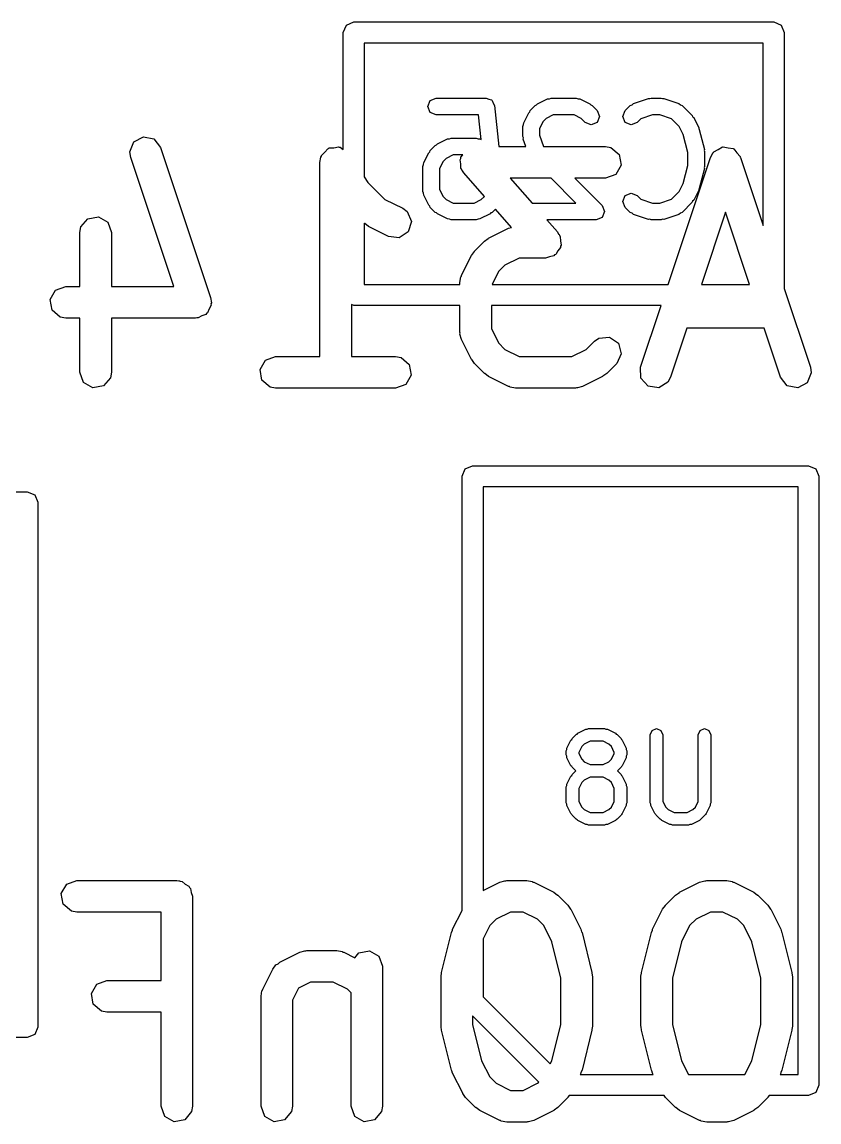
# Model space of a CAD drawing. Extents: x 0.18 to 3.03, y 0.18 to 2.17.
# Drawn here: x 1.973 to 2.1225, y 0.952 to 1.1583 of the extents above; entities that cross this region are included whole.
import ezdxf

# ---------------------------------------------------------------- set-up
doc = ezdxf.new("R2010")
doc.units = 0
doc.header["$MEASUREMENT"] = 0
doc.layers.add('BLACK', color=7, linetype='CONTINUOUS')

msp = doc.modelspace()

# ---------------------------------------------------------------- linework, layer by layer
at = {"layer": 'BLACK', "linetype": 'CONTINUOUS'}
for p, q in [((2.03325, 1.15631), (2.03383, 1.1577)), ((2.03383, 1.1577), (2.03522, 1.15828)), ((2.03522, 1.15828), (2.11396, 1.15828)), ((2.11396, 1.15828), (2.11535, 1.1577)), ((2.11535, 1.1577), (2.11593, 1.15631)), ((2.03325, 1.13434), (2.03325, 1.15631)), ((2.11593, 1.15631), (2.11593, 1.10831)), ((2.03719, 1.15434), (2.03719, 1.12922)), ((2.11199, 1.15434), (2.03719, 1.15434)), ((2.11199, 1.12012), (2.11199, 1.15434)), ((2.04911, 1.14244), (2.04957, 1.14356)), ((2.04957, 1.14356), (2.05069, 1.14402)), ((2.05069, 1.14402), (2.06006, 1.14402)), ((2.06006, 1.14402), (2.06055, 1.14381)), ((2.06055, 1.14381), (2.06106, 1.14366)), ((2.06106, 1.14366), (2.0611, 1.14359)), ((2.0611, 1.14359), (2.06117, 1.14356)), ((2.06117, 1.14356), (2.06138, 1.14307)), ((2.06138, 1.14307), (2.06163, 1.1426)), ((2.0695, 1.14272), (2.06967, 1.14291)), ((2.06967, 1.14291), (2.07154, 1.14385)), ((2.07154, 1.14385), (2.07191, 1.14388)), ((2.07191, 1.14388), (2.07225, 1.14402)), ((2.07225, 1.14402), (2.07693, 1.14402)), ((2.07693, 1.14402), (2.07727, 1.14388)), ((2.07727, 1.14388), (2.07764, 1.14385)), ((2.07764, 1.14385), (2.07951, 1.14291)), ((2.07951, 1.14291), (2.07968, 1.14272)), ((2.08741, 1.14276), (2.08768, 1.143)), ((2.08768, 1.143), (2.0905, 1.14394)), ((2.0905, 1.14394), (2.09076, 1.14392)), ((2.09076, 1.14392), (2.09099, 1.14402)), ((2.09099, 1.14402), (2.09287, 1.14402)), ((2.09287, 1.14402), (2.09311, 1.14392)), ((2.09311, 1.14392), (2.09337, 1.14394)), ((2.09337, 1.14394), (2.09618, 1.143)), ((2.09618, 1.143), (2.09646, 1.14276)), ((2.04957, 1.14133), (2.04911, 1.14244)), ((2.05069, 1.14087), (2.04957, 1.14133)), ((2.05864, 1.14087), (2.05069, 1.14087)), ((2.0591, 1.13625), (2.05864, 1.14087)), ((2.06163, 1.1426), (2.0624, 1.1349)), ((2.06709, 1.1394), (2.06803, 1.14127)), ((2.06803, 1.14127), (2.06822, 1.14144)), ((2.06822, 1.14144), (2.06832, 1.14168)), ((2.06832, 1.14168), (2.06926, 1.14262)), ((2.06926, 1.14262), (2.0695, 1.14272)), ((2.07262, 1.14087), (2.07131, 1.14021)), ((2.07656, 1.14087), (2.07262, 1.14087)), ((2.07788, 1.14021), (2.07656, 1.14087)), ((2.07968, 1.14272), (2.07992, 1.14262)), ((2.07992, 1.14262), (2.08086, 1.14168)), ((2.08086, 1.14168), (2.08132, 1.14057)), ((2.08567, 1.14057), (2.08613, 1.14168)), ((2.08613, 1.14168), (2.08707, 1.14262)), ((2.08707, 1.14262), (2.08741, 1.14276)), ((2.09125, 1.14087), (2.08903, 1.14013)), ((2.09261, 1.14087), (2.09125, 1.14087)), ((2.09483, 1.14013), (2.09261, 1.14087)), ((2.09646, 1.14276), (2.0968, 1.14262)), ((2.0968, 1.14262), (2.09867, 1.14074)), ((2.06692, 1.13869), (2.06706, 1.13903)), ((2.06706, 1.13903), (2.06709, 1.1394)), ((2.07073, 1.13964), (2.07007, 1.13832)), ((2.07131, 1.14021), (2.07073, 1.13964)), ((2.07863, 1.13945), (2.07788, 1.14021)), ((2.07975, 1.13899), (2.07863, 1.13945)), ((2.08086, 1.13945), (2.07975, 1.13899)), ((2.08132, 1.14057), (2.08086, 1.13945)), ((2.08613, 1.13945), (2.08567, 1.14057)), ((2.08725, 1.13899), (2.08613, 1.13945)), ((2.08836, 1.13945), (2.08725, 1.13899)), ((2.08903, 1.14013), (2.08836, 1.13945)), ((2.09626, 1.1387), (2.09483, 1.14013)), ((2.09867, 1.14074), (2.09877, 1.1405)), ((2.09877, 1.1405), (2.09896, 1.14034)), ((2.09896, 1.14034), (2.0999, 1.13846)), ((1.99399, 1.13579), (1.99577, 1.13675)), ((1.99577, 1.13675), (1.99774, 1.13634)), ((2.06692, 1.13682), (2.06692, 1.13869)), ((2.06702, 1.13658), (2.06692, 1.13682)), ((2.07007, 1.13832), (2.07007, 1.13707)), ((2.07007, 1.13707), (2.0708, 1.1349)), ((2.09701, 1.13721), (2.09626, 1.1387)), ((2.09786, 1.13381), (2.09701, 1.13721)), ((2.0999, 1.13846), (2.09991, 1.13828)), ((2.09991, 1.13828), (2.10002, 1.13814)), ((2.10002, 1.13814), (2.10096, 1.13439)), ((1.99325, 1.13391), (1.99399, 1.13579)), ((1.99774, 1.13634), (1.999, 1.13476)), ((1.999, 1.13476), (2.00837, 1.10664)), ((2.03051, 1.13454), (2.03063, 1.13466)), ((2.03063, 1.13466), (2.03149, 1.13471)), ((2.03149, 1.13471), (2.03233, 1.13486)), ((2.03233, 1.13486), (2.03248, 1.13478)), ((2.03248, 1.13478), (2.03265, 1.13479)), ((2.03265, 1.13479), (2.03325, 1.13434)), ((2.04957, 1.13418), (2.05051, 1.13512)), ((2.05051, 1.13512), (2.05075, 1.13522)), ((2.05075, 1.13522), (2.05092, 1.13542)), ((2.05092, 1.13542), (2.0528, 1.13635)), ((2.0528, 1.13635), (2.05316, 1.13638)), ((2.05316, 1.13638), (2.0535, 1.13652)), ((2.0535, 1.13652), (2.05819, 1.13652)), ((2.05819, 1.13652), (2.05852, 1.13638)), ((2.05852, 1.13638), (2.05889, 1.13635)), ((2.05889, 1.13635), (2.0591, 1.13625)), ((2.0624, 1.1349), (2.06748, 1.1349)), ((2.067, 1.13632), (2.06702, 1.13658)), ((2.06748, 1.1349), (2.067, 1.13632)), ((2.0708, 1.1349), (2.08244, 1.1349)), ((2.08244, 1.1349), (2.08345, 1.13473)), ((2.08345, 1.13473), (2.085, 1.13343)), ((2.10355, 1.13436), (2.10434, 1.13484)), ((2.10434, 1.13484), (2.10443, 1.13483)), ((2.10443, 1.13483), (2.1045, 1.13487)), ((2.1045, 1.13487), (2.10542, 1.13469)), ((2.10542, 1.13469), (2.10634, 1.13455)), ((1.9934, 1.13289), (1.99325, 1.13391)), ((2.00148, 1.10866), (1.9934, 1.13289)), ((2.02887, 1.13195), (2.02904, 1.13296)), ((2.02904, 1.13296), (2.02915, 1.13309)), ((2.02915, 1.13309), (2.02917, 1.13326)), ((2.02917, 1.13326), (2.02979, 1.13385)), ((2.02979, 1.13385), (2.03034, 1.13451)), ((2.03034, 1.13451), (2.03051, 1.13454)), ((2.04834, 1.1319), (2.04928, 1.13377)), ((2.04928, 1.13377), (2.04947, 1.13394)), ((2.04947, 1.13394), (2.04957, 1.13418)), ((2.05256, 1.13271), (2.05198, 1.13214)), ((2.05387, 1.13337), (2.05256, 1.13271)), ((2.05565, 1.13337), (2.05387, 1.13337)), ((2.05516, 1.13246), (2.05528, 1.13267)), ((2.05527, 1.1329), (2.05565, 1.13337)), ((2.05528, 1.13267), (2.05527, 1.1329)), ((2.085, 1.13343), (2.08535, 1.13144)), ((2.09419, 1.10906), (2.10213, 1.13289)), ((2.09786, 1.13139), (2.09786, 1.13381)), ((2.10096, 1.13439), (2.10093, 1.13419)), ((2.10093, 1.13419), (2.10101, 1.13401)), ((2.10101, 1.13401), (2.10101, 1.13119)), ((2.10213, 1.13289), (2.10262, 1.13379)), ((2.10262, 1.13379), (2.10269, 1.13383)), ((2.10269, 1.13383), (2.10273, 1.13391)), ((2.10273, 1.13391), (2.10355, 1.13436)), ((2.10634, 1.13455), (2.1064, 1.13448)), ((2.1064, 1.13448), (2.10648, 1.13447)), ((2.10648, 1.13447), (2.10706, 1.13374)), ((2.10706, 1.13374), (2.10768, 1.13304)), ((2.10768, 1.13304), (2.10768, 1.13295)), ((2.10768, 1.13295), (2.10774, 1.13289)), ((2.10774, 1.13289), (2.11199, 1.12012)), ((2.02887, 1.09553), (2.02887, 1.13195)), ((2.04818, 1.13119), (2.04832, 1.13153)), ((2.04818, 1.12651), (2.04818, 1.13119)), ((2.04832, 1.13153), (2.04834, 1.1319)), ((2.05198, 1.13214), (2.05132, 1.13082)), ((2.05132, 1.13082), (2.05132, 1.12688)), ((2.0553, 1.13168), (2.05516, 1.13246)), ((2.05531, 1.13088), (2.0553, 1.13168)), ((2.05549, 1.1306), (2.05531, 1.13088)), ((2.05551, 1.13048), (2.05549, 1.1306)), ((2.08535, 1.13144), (2.08434, 1.12969)), ((2.09701, 1.12799), (2.09786, 1.13139)), ((2.10096, 1.13081), (2.10002, 1.12706)), ((2.10101, 1.13119), (2.10093, 1.13101)), ((2.10093, 1.13101), (2.10096, 1.13081)), ((2.03719, 1.12922), (2.03786, 1.12821)), ((2.05561, 1.13039), (2.05551, 1.13048)), ((2.05584, 1.13001), (2.05561, 1.13039)), ((2.05972, 1.12558), (2.05584, 1.13001)), ((2.06457, 1.129), (2.06866, 1.12433)), ((2.07222, 1.129), (2.06457, 1.129)), ((2.07688, 1.12433), (2.07222, 1.129)), ((2.08244, 1.129), (2.07667, 1.129)), ((2.07667, 1.129), (2.0818, 1.12387)), ((2.08434, 1.12969), (2.08244, 1.129)), ((2.03786, 1.12821), (2.04107, 1.125)), ((2.04832, 1.12617), (2.04818, 1.12651)), ((2.05132, 1.12688), (2.05198, 1.12557)), ((2.09483, 1.12507), (2.09626, 1.1265)), ((2.09626, 1.1265), (2.09701, 1.12799)), ((2.0999, 1.12674), (2.09896, 1.12487)), ((2.09991, 1.12692), (2.0999, 1.12674)), ((2.10002, 1.12706), (2.09991, 1.12692)), ((2.04107, 1.125), (2.04439, 1.12334)), ((2.04834, 1.1258), (2.04832, 1.12617)), ((2.04928, 1.12393), (2.04834, 1.1258)), ((2.05198, 1.12557), (2.05256, 1.12499)), ((2.05256, 1.12499), (2.05387, 1.12433)), ((2.05387, 1.12433), (2.05781, 1.12433)), ((2.05781, 1.12433), (2.05913, 1.12499)), ((2.05913, 1.12499), (2.05972, 1.12558)), ((2.06866, 1.12433), (2.07688, 1.12433)), ((2.08567, 1.12463), (2.08613, 1.12575)), ((2.08613, 1.12352), (2.08567, 1.12463)), ((2.08613, 1.12575), (2.08725, 1.12621)), ((2.08725, 1.12621), (2.08836, 1.12575)), ((2.08836, 1.12575), (2.08903, 1.12507)), ((2.08903, 1.12507), (2.09125, 1.12433)), ((2.09125, 1.12433), (2.09261, 1.12433)), ((2.09261, 1.12433), (2.09483, 1.12507)), ((2.09867, 1.12446), (2.0968, 1.12258)), ((2.09877, 1.1247), (2.09867, 1.12446)), ((2.09896, 1.12487), (2.09877, 1.1247)), ((2.04439, 1.12334), (2.04521, 1.12273)), ((2.04521, 1.12273), (2.04602, 1.12088)), ((2.04947, 1.12376), (2.04928, 1.12393)), ((2.04957, 1.12352), (2.04947, 1.12376)), ((2.05051, 1.12258), (2.04957, 1.12352)), ((2.05075, 1.12248), (2.05051, 1.12258)), ((2.05092, 1.12229), (2.05075, 1.12248)), ((2.0528, 1.12135), (2.05092, 1.12229)), ((2.06077, 1.12229), (2.05889, 1.12135)), ((2.06094, 1.12248), (2.06077, 1.12229)), ((2.06117, 1.12258), (2.06094, 1.12248)), ((2.0618, 1.1232), (2.06117, 1.12258)), ((2.06481, 1.11976), (2.0618, 1.1232)), ((2.0818, 1.12387), (2.08226, 1.12276)), ((2.08226, 1.12276), (2.0818, 1.12164)), ((2.08707, 1.12258), (2.08613, 1.12352)), ((2.08741, 1.12244), (2.08707, 1.12258)), ((2.08768, 1.1222), (2.08741, 1.12244)), ((2.09646, 1.12244), (2.09618, 1.1222)), ((2.0968, 1.12258), (2.09646, 1.12244)), ((2.10494, 1.12261), (2.10042, 1.10906)), ((2.10945, 1.10906), (2.10494, 1.12261)), ((1.98405, 1.11984), (1.98535, 1.12139)), ((1.98535, 1.12139), (1.98734, 1.12174)), ((1.98734, 1.12174), (1.98909, 1.12073)), ((1.98909, 1.12073), (1.98978, 1.11883)), ((2.03723, 1.12049), (2.03719, 1.12053)), ((2.03719, 1.12053), (2.03719, 1.10906)), ((2.03729, 1.12046), (2.03723, 1.12049)), ((2.038, 1.11994), (2.03729, 1.12046)), ((2.04602, 1.12088), (2.04544, 1.11894)), ((2.05316, 1.12132), (2.0528, 1.12135)), ((2.0535, 1.12118), (2.05316, 1.12132)), ((2.05819, 1.12118), (2.0535, 1.12118)), ((2.05852, 1.12132), (2.05819, 1.12118)), ((2.05889, 1.12135), (2.05852, 1.12132)), ((2.08068, 1.12118), (2.07141, 1.12118)), ((2.07141, 1.12118), (2.07341, 1.1189)), ((2.0818, 1.12164), (2.08068, 1.12118)), ((2.0905, 1.12126), (2.08768, 1.1222)), ((2.09076, 1.12128), (2.0905, 1.12126)), ((2.09099, 1.12118), (2.09076, 1.12128)), ((2.09287, 1.12118), (2.09099, 1.12118)), ((2.09311, 1.12128), (2.09287, 1.12118)), ((2.09337, 1.12126), (2.09311, 1.12128)), ((2.09618, 1.1222), (2.09337, 1.12126)), ((1.98387, 1.11883), (1.98405, 1.11984)), ((1.98387, 1.10866), (1.98387, 1.11883)), ((1.98978, 1.11883), (1.98978, 1.10866)), ((2.04175, 1.11806), (2.038, 1.11994)), ((2.04544, 1.11894), (2.04375, 1.11783)), ((2.0605, 1.11772), (2.06424, 1.11959)), ((2.06424, 1.11959), (2.06481, 1.11976)), ((2.07341, 1.1189), (2.07364, 1.11852)), ((2.07364, 1.11852), (2.07375, 1.11843)), ((2.07375, 1.11843), (2.07377, 1.11831)), ((2.07377, 1.11831), (2.07394, 1.11802)), ((2.04375, 1.11783), (2.04175, 1.11806)), ((2.05785, 1.11529), (2.05973, 1.11717)), ((2.05973, 1.11717), (2.06045, 1.11767)), ((2.06045, 1.11767), (2.0605, 1.11772)), ((2.07394, 1.11802), (2.07396, 1.11723)), ((2.07396, 1.11723), (2.0741, 1.11644)), ((2.0741, 1.11644), (2.07398, 1.11624)), ((2.07398, 1.11624), (2.07398, 1.116)), ((2.05543, 1.11078), (2.0573, 1.11452)), ((2.0573, 1.11452), (2.05783, 1.11523)), ((2.05783, 1.11523), (2.05785, 1.11529)), ((2.06626, 1.114), (2.06356, 1.11265)), ((2.07119, 1.114), (2.06626, 1.114)), ((2.07194, 1.11427), (2.07119, 1.114)), ((2.07272, 1.11443), (2.07194, 1.11427)), ((2.07287, 1.11461), (2.07272, 1.11443)), ((2.07309, 1.11469), (2.07287, 1.11461)), ((2.07349, 1.11538), (2.07309, 1.11469)), ((2.07398, 1.116), (2.07349, 1.11538)), ((2.06356, 1.11265), (2.06237, 1.11146)), ((2.05511, 1.10945), (2.05529, 1.11046)), ((2.05529, 1.11046), (2.05541, 1.1106)), ((2.05541, 1.1106), (2.05543, 1.11078)), ((2.06237, 1.11146), (2.06117, 1.10906)), ((1.97829, 1.10622), (1.9793, 1.10797)), ((1.9793, 1.10797), (1.9812, 1.10866)), ((1.9812, 1.10866), (1.98387, 1.10866)), ((1.98978, 1.10866), (2.00148, 1.10866)), ((2.03719, 1.10906), (2.05511, 1.10906)), ((2.05511, 1.10906), (2.05511, 1.10945)), ((2.06117, 1.10906), (2.09419, 1.10906)), ((2.10042, 1.10906), (2.10945, 1.10906)), ((2.11593, 1.10831), (2.12086, 1.09352)), ((1.97864, 1.10423), (1.97829, 1.10622)), ((2.00837, 1.10664), (2.00852, 1.10562)), ((1.98019, 1.10293), (1.97864, 1.10423)), ((2.00778, 1.10375), (2.00758, 1.10364)), ((2.00808, 1.1045), (2.00778, 1.10375)), ((2.00848, 1.10519), (2.00808, 1.1045)), ((2.00852, 1.10562), (2.00844, 1.10541)), ((2.00844, 1.10541), (2.00848, 1.10519)), ((2.03522, 1.10513), (2.03477, 1.10531)), ((2.03477, 1.10531), (2.03477, 1.09553)), ((2.05511, 1.10513), (2.03522, 1.10513)), ((2.05511, 1.10008), (2.05511, 1.10513)), ((2.09288, 1.10513), (2.06102, 1.10513)), ((2.06102, 1.10513), (2.06102, 1.10078)), ((2.08901, 1.09352), (2.09288, 1.10513)), ((1.9812, 1.10275), (1.98019, 1.10293)), ((1.98387, 1.10275), (1.9812, 1.10275)), ((1.98387, 1.09258), (1.98387, 1.10275)), ((2.00557, 1.10275), (1.98978, 1.10275)), ((1.98978, 1.10275), (1.98978, 1.09258)), ((2.00578, 1.10283), (2.00557, 1.10275)), ((2.00601, 1.10278), (2.00578, 1.10283)), ((2.00671, 1.10317), (2.00601, 1.10278)), ((2.00747, 1.10344), (2.00671, 1.10317)), ((2.00758, 1.10364), (2.00747, 1.10344)), ((2.05517, 1.09992), (2.05511, 1.10008)), ((2.05513, 1.09974), (2.05517, 1.09992)), ((2.05543, 1.09876), (2.05513, 1.09974)), ((2.06102, 1.10078), (2.06237, 1.09808)), ((2.09769, 1.10088), (2.09461, 1.09165)), ((2.11218, 1.10088), (2.09769, 1.10088)), ((2.11526, 1.09165), (2.11218, 1.10088)), ((2.0573, 1.09501), (2.05543, 1.09876)), ((2.06237, 1.09808), (2.06356, 1.09688)), ((2.07881, 1.09688), (2.08035, 1.09842)), ((2.08035, 1.09842), (2.08119, 1.09901)), ((2.08119, 1.09901), (2.0832, 1.09918)), ((2.0832, 1.09918), (2.08486, 1.09803)), ((2.08486, 1.09803), (2.08538, 1.09607)), ((2.01867, 1.09484), (2.02057, 1.09553)), ((2.02057, 1.09553), (2.02887, 1.09553)), ((2.03477, 1.09553), (2.04307, 1.09553)), ((2.04307, 1.09553), (2.04408, 1.09536)), ((2.06356, 1.09688), (2.06626, 1.09553)), ((2.06626, 1.09553), (2.07612, 1.09553)), ((2.07612, 1.09553), (2.07881, 1.09688)), ((2.08538, 1.09607), (2.08453, 1.09424)), ((2.01766, 1.09309), (2.01867, 1.09484)), ((2.04408, 1.09536), (2.04563, 1.09406)), ((2.04563, 1.09406), (2.04598, 1.09207)), ((2.05735, 1.09497), (2.0573, 1.09501)), ((2.05785, 1.09424), (2.05735, 1.09497)), ((2.05973, 1.09237), (2.05785, 1.09424)), ((2.08453, 1.09424), (2.08265, 1.09237)), ((2.08907, 1.0915), (2.08901, 1.09352)), ((2.12086, 1.09352), (2.12101, 1.0925)), ((1.98456, 1.09068), (1.98387, 1.09258)), ((1.9896, 1.09157), (1.9883, 1.09002)), ((1.98978, 1.09258), (1.9896, 1.09157)), ((2.01801, 1.09111), (2.01766, 1.09309)), ((2.04598, 1.09207), (2.04497, 1.09032)), ((2.05979, 1.09234), (2.05973, 1.09237)), ((2.0605, 1.09182), (2.05979, 1.09234)), ((2.06424, 1.08994), (2.0605, 1.09182)), ((2.08188, 1.09182), (2.07813, 1.08994)), ((2.08193, 1.09186), (2.08188, 1.09182)), ((2.08265, 1.09237), (2.08193, 1.09186)), ((2.09041, 1.08999), (2.08907, 1.0915)), ((2.09461, 1.09165), (2.09413, 1.09075)), ((2.11651, 1.09007), (2.11526, 1.09165)), ((2.12101, 1.0925), (2.12027, 1.09062)), ((1.98631, 1.08967), (1.98456, 1.09068)), ((1.9883, 1.09002), (1.98631, 1.08967)), ((2.01956, 1.08981), (2.01801, 1.09111)), ((2.02057, 1.08963), (2.01956, 1.08981)), ((2.04307, 1.08963), (2.02057, 1.08963)), ((2.04497, 1.09032), (2.04307, 1.08963)), ((2.06442, 1.08992), (2.06424, 1.08994)), ((2.06456, 1.08981), (2.06442, 1.08992)), ((2.06557, 1.08963), (2.06456, 1.08981)), ((2.07681, 1.08963), (2.06557, 1.08963)), ((2.07698, 1.08969), (2.07681, 1.08963)), ((2.07715, 1.08965), (2.07698, 1.08969)), ((2.07813, 1.08994), (2.07715, 1.08965)), ((2.0924, 1.08969), (2.09041, 1.08999)), ((2.09413, 1.09075), (2.0924, 1.08969)), ((2.11849, 1.08966), (2.11651, 1.09007)), ((2.12027, 1.09062), (2.11849, 1.08966)), ((2.05611, 1.07448), (2.0575, 1.07506)), ((2.0575, 1.07506), (2.1205, 1.07506)), ((2.1205, 1.07506), (2.12189, 1.07448)), ((2.05554, 1.07309), (2.05611, 1.07448)), ((2.05554, 0.991672), (2.05554, 1.07309)), ((2.12189, 1.07448), (2.12246, 1.07309)), ((2.12246, 1.07309), (2.12246, 0.958913)), ((2.05947, 1.07112), (2.05947, 0.995392)), ((2.11853, 1.07112), (2.05947, 1.07112)), ((2.11853, 0.960882), (2.11853, 1.07112)), ((1.84801, 1.07018), (1.97399, 1.07018)), ((1.97399, 1.07018), (1.97538, 1.0696)), ((1.97538, 1.0696), (1.97596, 1.06821)), ((1.97596, 1.06821), (1.97596, 0.969787)), ((2.07722, 1.02489), (2.07872, 1.02564)), ((2.07872, 1.02564), (2.079, 1.02566)), ((2.079, 1.02566), (2.07925, 1.02577)), ((2.07925, 1.02577), (2.08225, 1.02577)), ((2.08225, 1.02577), (2.0825, 1.02566)), ((2.0825, 1.02566), (2.08278, 1.02564)), ((2.08278, 1.02564), (2.08428, 1.02489)), ((2.09082, 1.02459), (2.09116, 1.02542)), ((2.09116, 1.02542), (2.092, 1.02577)), ((2.092, 1.02577), (2.09283, 1.02542)), ((2.09283, 1.02542), (2.09318, 1.02459)), ((2.09982, 1.02459), (2.10016, 1.02542)), ((2.10016, 1.02542), (2.101, 1.02577)), ((2.101, 1.02577), (2.10183, 1.02542)), ((2.10183, 1.02542), (2.10218, 1.02459)), ((2.0752, 1.02211), (2.07595, 1.02361)), ((2.07595, 1.02361), (2.07609, 1.02374)), ((2.07609, 1.02374), (2.07617, 1.02392)), ((2.07617, 1.02392), (2.07692, 1.02467)), ((2.07692, 1.02467), (2.0771, 1.02475)), ((2.0771, 1.02475), (2.07722, 1.02489)), ((2.07953, 1.0234), (2.07845, 1.02286)), ((2.08197, 1.0234), (2.07953, 1.0234)), ((2.08305, 1.02286), (2.08197, 1.0234)), ((2.08428, 1.02489), (2.08441, 1.02475)), ((2.08441, 1.02475), (2.08459, 1.02467)), ((2.08459, 1.02467), (2.08534, 1.02392)), ((2.08534, 1.02392), (2.08541, 1.02374)), ((2.08541, 1.02374), (2.08556, 1.02361)), ((2.08556, 1.02361), (2.08631, 1.02211)), ((2.09082, 1.01184), (2.09082, 1.02459)), ((2.09318, 1.02459), (2.09318, 1.01212)), ((2.09982, 1.01212), (2.09982, 1.02459)), ((2.10218, 1.02459), (2.10218, 1.01184)), ((2.07507, 1.02159), (2.07518, 1.02184)), ((2.07507, 1.02084), (2.07507, 1.02159)), ((2.07518, 1.02184), (2.0752, 1.02211)), ((2.07797, 1.02239), (2.07743, 1.02131)), ((2.07743, 1.02131), (2.07743, 1.02111)), ((2.07845, 1.02286), (2.07797, 1.02239)), ((2.08353, 1.02239), (2.08305, 1.02286)), ((2.08407, 1.02131), (2.08353, 1.02239)), ((2.08407, 1.02111), (2.08407, 1.02131)), ((2.08631, 1.02211), (2.08633, 1.02184)), ((2.08633, 1.02184), (2.08643, 1.02159)), ((2.08643, 1.02159), (2.08643, 1.02084)), ((2.07518, 1.02058), (2.07507, 1.02084)), ((2.0752, 1.02031), (2.07518, 1.02058)), ((2.07595, 1.01881), (2.0752, 1.02031)), ((2.07743, 1.02111), (2.07797, 1.02004)), ((2.07797, 1.02004), (2.07845, 1.01956)), ((2.07845, 1.01956), (2.07953, 1.01902)), ((2.08197, 1.01902), (2.08305, 1.01956)), ((2.08305, 1.01956), (2.08353, 1.02004)), ((2.08353, 1.02004), (2.08407, 1.02111)), ((2.08631, 1.02031), (2.08556, 1.01881)), ((2.08633, 1.02058), (2.08631, 1.02031)), ((2.08643, 1.02084), (2.08633, 1.02058)), ((2.07609, 1.01868), (2.07595, 1.01881)), ((2.07617, 1.0185), (2.07609, 1.01868)), ((2.07609, 1.01699), (2.07617, 1.01717)), ((2.07683, 1.01784), (2.07617, 1.0185)), ((2.07617, 1.01717), (2.07683, 1.01784)), ((2.07953, 1.01902), (2.08197, 1.01902)), ((2.08534, 1.0185), (2.08467, 1.01784)), ((2.08467, 1.01784), (2.08534, 1.01717)), ((2.08541, 1.01868), (2.08534, 1.0185)), ((2.08534, 1.01717), (2.08541, 1.01699)), ((2.08556, 1.01881), (2.08541, 1.01868)), ((2.07507, 1.01484), (2.07518, 1.01509)), ((2.07518, 1.01509), (2.0752, 1.01536)), ((2.0752, 1.01536), (2.07595, 1.01686)), ((2.07595, 1.01686), (2.07609, 1.01699)), ((2.07797, 1.01564), (2.07743, 1.01456)), ((2.07845, 1.01612), (2.07797, 1.01564)), ((2.07953, 1.01666), (2.07845, 1.01612)), ((2.08197, 1.01666), (2.07953, 1.01666)), ((2.08305, 1.01612), (2.08197, 1.01666)), ((2.08353, 1.01564), (2.08305, 1.01612)), ((2.08407, 1.01456), (2.08353, 1.01564)), ((2.08541, 1.01699), (2.08556, 1.01686)), ((2.08556, 1.01686), (2.08631, 1.01536)), ((2.08631, 1.01536), (2.08633, 1.01509)), ((2.08633, 1.01509), (2.08643, 1.01484)), ((2.07507, 1.01184), (2.07507, 1.01484)), ((2.07743, 1.01456), (2.07743, 1.01212)), ((2.08407, 1.01212), (2.08407, 1.01456)), ((2.08643, 1.01484), (2.08643, 1.01184)), ((2.07518, 1.01158), (2.07507, 1.01184)), ((2.0752, 1.01131), (2.07518, 1.01158)), ((2.07595, 1.00981), (2.0752, 1.01131)), ((2.07743, 1.01212), (2.07797, 1.01104)), ((2.07797, 1.01104), (2.07845, 1.01056)), ((2.08305, 1.01056), (2.08353, 1.01104)), ((2.08353, 1.01104), (2.08407, 1.01212)), ((2.08631, 1.01131), (2.08556, 1.00981)), ((2.08633, 1.01158), (2.08631, 1.01131)), ((2.08643, 1.01184), (2.08633, 1.01158)), ((2.09092, 1.01158), (2.09082, 1.01184)), ((2.09094, 1.01131), (2.09092, 1.01158)), ((2.09169, 1.00981), (2.09094, 1.01131)), ((2.09318, 1.01212), (2.09372, 1.01104)), ((2.09372, 1.01104), (2.0942, 1.01056)), ((2.0988, 1.01056), (2.09928, 1.01104)), ((2.09928, 1.01104), (2.09982, 1.01212)), ((2.10205, 1.01131), (2.1013, 1.00981)), ((2.10207, 1.01158), (2.10205, 1.01131)), ((2.10218, 1.01184), (2.10207, 1.01158)), ((2.07609, 1.00968), (2.07595, 1.00981)), ((2.07617, 1.0095), (2.07609, 1.00968)), ((2.07692, 1.00875), (2.07617, 1.0095)), ((2.07845, 1.01056), (2.07953, 1.01002)), ((2.07953, 1.01002), (2.08197, 1.01002)), ((2.08197, 1.01002), (2.08305, 1.01056)), ((2.08534, 1.0095), (2.08459, 1.00875)), ((2.08541, 1.00968), (2.08534, 1.0095)), ((2.08556, 1.00981), (2.08541, 1.00968)), ((2.09184, 1.00968), (2.09169, 1.00981)), ((2.09191, 1.0095), (2.09184, 1.00968)), ((2.09266, 1.00875), (2.09191, 1.0095)), ((2.0942, 1.01056), (2.09528, 1.01002)), ((2.09528, 1.01002), (2.09772, 1.01002)), ((2.09772, 1.01002), (2.0988, 1.01056)), ((2.10108, 1.0095), (2.10033, 1.00875)), ((2.10116, 1.00968), (2.10108, 1.0095)), ((2.1013, 1.00981), (2.10116, 1.00968)), ((2.0771, 1.00868), (2.07692, 1.00875)), ((2.07722, 1.00853), (2.0771, 1.00868)), ((2.07872, 1.00778), (2.07722, 1.00853)), ((2.079, 1.00776), (2.07872, 1.00778)), ((2.07925, 1.00766), (2.079, 1.00776)), ((2.08225, 1.00766), (2.07925, 1.00766)), ((2.0825, 1.00776), (2.08225, 1.00766)), ((2.08278, 1.00778), (2.0825, 1.00776)), ((2.08428, 1.00853), (2.08278, 1.00778)), ((2.08441, 1.00868), (2.08428, 1.00853)), ((2.08459, 1.00875), (2.08441, 1.00868)), ((2.09284, 1.00868), (2.09266, 1.00875)), ((2.09297, 1.00853), (2.09284, 1.00868)), ((2.09447, 1.00778), (2.09297, 1.00853)), ((2.09475, 1.00776), (2.09447, 1.00778)), ((2.095, 1.00766), (2.09475, 1.00776)), ((2.098, 1.00766), (2.095, 1.00766)), ((2.09825, 1.00776), (2.098, 1.00766)), ((2.09853, 1.00778), (2.09825, 1.00776)), ((2.10003, 1.00853), (2.09853, 1.00778)), ((2.10015, 1.00868), (2.10003, 1.00853)), ((2.10033, 1.00875), (2.10015, 1.00868)), ((1.98038, 0.994819), (1.98139, 0.996568)), ((1.98139, 0.996568), (1.98329, 0.997259)), ((1.98329, 0.997259), (2.00204, 0.997259)), ((2.00204, 0.997259), (2.00242, 0.997191)), ((2.00242, 0.997191), (2.00255, 0.997214)), ((2.00255, 0.997214), (2.00266, 0.997149)), ((2.00266, 0.997149), (2.00305, 0.997081)), ((2.00305, 0.997081), (2.00363, 0.996588)), ((2.00363, 0.996588), (2.0043, 0.996204)), ((2.05947, 0.995392), (2.06258, 0.996947)), ((2.06258, 0.996947), (2.06357, 0.99724)), ((2.06357, 0.99724), (2.06374, 0.997199)), ((2.06374, 0.997199), (2.0639, 0.997259)), ((2.0639, 0.997259), (2.06765, 0.997259)), ((2.06765, 0.997259), (2.06866, 0.997081)), ((2.06866, 0.997081), (2.0688, 0.996968)), ((2.0688, 0.996968), (2.06897, 0.996947)), ((2.06897, 0.996947), (2.07272, 0.995073)), ((2.09633, 0.995073), (2.10008, 0.996947)), ((2.10008, 0.996947), (2.10106, 0.99724)), ((2.10106, 0.99724), (2.10123, 0.997199)), ((2.10123, 0.997199), (2.1014, 0.997259)), ((2.1014, 0.997259), (2.10515, 0.997259)), ((2.10515, 0.997259), (2.10616, 0.997081)), ((2.10616, 0.997081), (2.10629, 0.996968)), ((2.10629, 0.996968), (2.10647, 0.996947)), ((2.10647, 0.996947), (2.11022, 0.995073)), ((1.98073, 0.99283), (1.98038, 0.994819)), ((2.0043, 0.996204), (2.00439, 0.995954)), ((2.00439, 0.995954), (2.00459, 0.995783)), ((2.00459, 0.995783), (2.00473, 0.995027)), ((2.00473, 0.995027), (2.00499, 0.994306)), ((2.07272, 0.995073), (2.07343, 0.994547)), ((2.07343, 0.994547), (2.07349, 0.994519)), ((2.07349, 0.994519), (2.07537, 0.992645)), ((2.09369, 0.992645), (2.09556, 0.994519)), ((2.09556, 0.994519), (2.09628, 0.995026)), ((2.09628, 0.995026), (2.09633, 0.995073)), ((2.11022, 0.995073), (2.11093, 0.994547)), ((2.11093, 0.994547), (2.11099, 0.994519)), ((2.11099, 0.994519), (2.11286, 0.992645)), ((1.98228, 0.991532), (1.98073, 0.99283)), ((2.00499, 0.994306), (2.00499, 0.954936)), ((2.07537, 0.992645), (2.07587, 0.991922)), ((2.09313, 0.991877), (2.09366, 0.992586)), ((2.09366, 0.992586), (2.09369, 0.992645)), ((2.11286, 0.992645), (2.11337, 0.991922)), ((1.98329, 0.991354), (1.98228, 0.991532)), ((1.99908, 0.991354), (1.98329, 0.991354)), ((1.99908, 0.978511), (1.99908, 0.991354)), ((2.05376, 0.988128), (2.05554, 0.991672)), ((2.0646, 0.991354), (2.0619, 0.990005)), ((2.06696, 0.991354), (2.0646, 0.991354)), ((2.06965, 0.990005), (2.06696, 0.991354)), ((2.07587, 0.991922), (2.07592, 0.991877)), ((2.07592, 0.991877), (2.07779, 0.988128)), ((2.09126, 0.988128), (2.09313, 0.991877)), ((2.1021, 0.991354), (2.0994, 0.990005)), ((2.10445, 0.991354), (2.1021, 0.991354)), ((2.10715, 0.990005), (2.10445, 0.991354)), ((2.11337, 0.991922), (2.11341, 0.991877)), ((2.11341, 0.991877), (2.11529, 0.988128)), ((2.06071, 0.988808), (2.05947, 0.986341)), ((2.0619, 0.990005), (2.06071, 0.988808)), ((2.07085, 0.988808), (2.06965, 0.990005)), ((2.07237, 0.985777), (2.07085, 0.988808)), ((2.0982, 0.988808), (2.09669, 0.985777)), ((2.0994, 0.990005), (2.0982, 0.988808)), ((2.10835, 0.988808), (2.10715, 0.990005)), ((2.10986, 0.985777), (2.10835, 0.988808)), ((2.05167, 0.980024), (2.05354, 0.987523)), ((2.05354, 0.987523), (2.05375, 0.987989)), ((2.05375, 0.987989), (2.05376, 0.988128)), ((2.05947, 0.986341), (2.05947, 0.975477)), ((2.07779, 0.988128), (2.07794, 0.987639)), ((2.07794, 0.987639), (2.07802, 0.987523)), ((2.07802, 0.987523), (2.07989, 0.980024)), ((2.08916, 0.980024), (2.09104, 0.987523)), ((2.09104, 0.987523), (2.09124, 0.987989)), ((2.09124, 0.987989), (2.09126, 0.988128)), ((2.11529, 0.988128), (2.11543, 0.987639)), ((2.11543, 0.987639), (2.11551, 0.987523)), ((2.11551, 0.987523), (2.11739, 0.980024)), ((2.02509, 0.983824), (2.02607, 0.984116)), ((2.02607, 0.984116), (2.02624, 0.984075)), ((2.02624, 0.984075), (2.02641, 0.984136)), ((2.02641, 0.984136), (2.03203, 0.984136)), ((2.03203, 0.984136), (2.03304, 0.983958)), ((2.03618, 0.98374), (2.03817, 0.984091)), ((2.03817, 0.984091), (2.03992, 0.983081)), ((2.07407, 0.978945), (2.07237, 0.985777)), ((2.09669, 0.985777), (2.09498, 0.978945)), ((2.11157, 0.978945), (2.10986, 0.985777)), ((2.02134, 0.981949), (2.02509, 0.983824)), ((2.03304, 0.983958), (2.03318, 0.983844)), ((2.03318, 0.983844), (2.03335, 0.983824)), ((2.03335, 0.983824), (2.03539, 0.982803)), ((2.03539, 0.982803), (2.03618, 0.98374)), ((2.03992, 0.983081), (2.04061, 0.981183)), ((2.01814, 0.976879), (2.02002, 0.980629)), ((2.02002, 0.980629), (2.02063, 0.981452)), ((2.02063, 0.981452), (2.02103, 0.981628)), ((2.02103, 0.981628), (2.02134, 0.981949)), ((2.04061, 0.981183), (2.04061, 0.954936)), ((2.05168, 0.979889), (2.05167, 0.980024)), ((2.07989, 0.980024), (2.07993, 0.979436)), ((2.08917, 0.979889), (2.08916, 0.980024)), ((2.11739, 0.980024), (2.11743, 0.979436)), ((1.98701, 0.977821), (1.98891, 0.978511)), ((1.98891, 0.978511), (1.99908, 0.978511)), ((2.02711, 0.97823), (2.02486, 0.977107)), ((2.03134, 0.97823), (2.02711, 0.97823)), ((2.03403, 0.976881), (2.03134, 0.97823)), ((2.05158, 0.979308), (2.05168, 0.979889)), ((2.05158, 0.969934), (2.05158, 0.979308)), ((2.07407, 0.970298), (2.07407, 0.978945)), ((2.07993, 0.979436), (2.07998, 0.979308)), ((2.07998, 0.979308), (2.07998, 0.969934)), ((2.08907, 0.979308), (2.08917, 0.979889)), ((2.08907, 0.969934), (2.08907, 0.979308)), ((2.09498, 0.978945), (2.09498, 0.970298)), ((2.11157, 0.970298), (2.11157, 0.978945)), ((2.11743, 0.979436), (2.11748, 0.979308)), ((2.11748, 0.979308), (2.11748, 0.969934)), ((1.98601, 0.976071), (1.98701, 0.977821)), ((1.98636, 0.974082), (1.98601, 0.976071)), ((2.01783, 0.975559), (2.01801, 0.976569)), ((2.01801, 0.976569), (2.01812, 0.976704)), ((2.01812, 0.976704), (2.01814, 0.976879)), ((2.02486, 0.977107), (2.02374, 0.974862)), ((2.0347, 0.97621), (2.03403, 0.976881)), ((2.0347, 0.954936), (2.0347, 0.97621)), ((1.9879, 0.972784), (1.98636, 0.974082)), ((2.01783, 0.954936), (2.01783, 0.975559)), ((2.02374, 0.974862), (2.02374, 0.954936)), ((2.05947, 0.975477), (2.07207, 0.962877)), ((1.98891, 0.972606), (1.9879, 0.972784)), ((1.99908, 0.972606), (1.98891, 0.972606)), ((1.99908, 0.954936), (1.99908, 0.972606)), ((2.0699, 0.959483), (2.05748, 0.971899)), ((2.05748, 0.971899), (2.05748, 0.970298)), ((1.97596, 0.969787), (1.97538, 0.968395)), ((2.05162, 0.969806), (2.05158, 0.969934)), ((2.05167, 0.969218), (2.05162, 0.969806)), ((2.05748, 0.970298), (2.05919, 0.963466)), ((2.07237, 0.963466), (2.07407, 0.970298)), ((2.07998, 0.969934), (2.07988, 0.969354)), ((2.08912, 0.969806), (2.08907, 0.969934)), ((2.08916, 0.969218), (2.08912, 0.969806)), ((2.09498, 0.970298), (2.09669, 0.963466)), ((2.10986, 0.963466), (2.11157, 0.970298)), ((2.11748, 0.969934), (2.11737, 0.969354)), ((1.97399, 0.967819), (1.84801, 0.967819)), ((1.97538, 0.968395), (1.97399, 0.967819)), ((2.05354, 0.961719), (2.05167, 0.969218)), ((2.07989, 0.969218), (2.07802, 0.961719)), ((2.07988, 0.969354), (2.07989, 0.969218)), ((2.09104, 0.961719), (2.08916, 0.969218)), ((2.11739, 0.969218), (2.11551, 0.961719)), ((2.11737, 0.969354), (2.11739, 0.969218)), ((2.05919, 0.963466), (2.06071, 0.960435)), ((2.07207, 0.962877), (2.07237, 0.963466)), ((2.09669, 0.963466), (2.09798, 0.960882)), ((2.10857, 0.960882), (2.10986, 0.963466)), ((2.05362, 0.961603), (2.05354, 0.961719)), ((2.05376, 0.961115), (2.05362, 0.961603)), ((2.07802, 0.961719), (2.07781, 0.961254)), ((2.09111, 0.961603), (2.09104, 0.961719)), ((2.09126, 0.961115), (2.09111, 0.961603)), ((2.11551, 0.961719), (2.1153, 0.961254)), ((2.05564, 0.957365), (2.05376, 0.961115)), ((2.06071, 0.960435), (2.0619, 0.959238)), ((2.06965, 0.959238), (2.0699, 0.959483)), ((2.07779, 0.961115), (2.07768, 0.960882)), ((2.07768, 0.960882), (2.09138, 0.960882)), ((2.07781, 0.961254), (2.07779, 0.961115)), ((2.09138, 0.960882), (2.09126, 0.961115)), ((2.09798, 0.960882), (2.10857, 0.960882)), ((2.11529, 0.961115), (2.11517, 0.960882)), ((2.11517, 0.960882), (2.11853, 0.960882)), ((2.1153, 0.961254), (2.11529, 0.961115)), ((2.05569, 0.957321), (2.05564, 0.957365)), ((2.05619, 0.956598), (2.05569, 0.957321)), ((2.0619, 0.959238), (2.0646, 0.957889)), ((2.0646, 0.957889), (2.06696, 0.957889)), ((2.06696, 0.957889), (2.06965, 0.959238)), ((2.12189, 0.957521), (2.1205, 0.956945)), ((2.12246, 0.958913), (2.12189, 0.957521)), ((2.05807, 0.954723), (2.05619, 0.956598)), ((2.07537, 0.956598), (2.07349, 0.954723)), ((2.07539, 0.956656), (2.07537, 0.956598)), ((2.07561, 0.956945), (2.07539, 0.956656)), ((2.09344, 0.956945), (2.07561, 0.956945)), ((2.09369, 0.956598), (2.09344, 0.956945)), ((2.09556, 0.954723), (2.09369, 0.956598)), ((2.11286, 0.956598), (2.11099, 0.954723)), ((2.11289, 0.956656), (2.11286, 0.956598)), ((2.1131, 0.956945), (2.11289, 0.956656)), ((2.1205, 0.956945), (2.1131, 0.956945)), ((1.99977, 0.953038), (1.99908, 0.954936)), ((2.00481, 0.953926), (2.00351, 0.952379)), ((2.00499, 0.954936), (2.00481, 0.953926)), ((2.01852, 0.953038), (2.01783, 0.954936)), ((2.02356, 0.953926), (2.02226, 0.952379)), ((2.02374, 0.954936), (2.02356, 0.953926)), ((2.03539, 0.953038), (2.0347, 0.954936)), ((2.04043, 0.953926), (2.03913, 0.952379)), ((2.04061, 0.954936), (2.04043, 0.953926)), ((2.05812, 0.954696), (2.05807, 0.954723)), ((2.05883, 0.95417), (2.05812, 0.954696)), ((2.06258, 0.952295), (2.05883, 0.95417)), ((2.07272, 0.95417), (2.06897, 0.952295)), ((2.07277, 0.954217), (2.07272, 0.95417)), ((2.07349, 0.954723), (2.07277, 0.954217)), ((2.09562, 0.954696), (2.09556, 0.954723)), ((2.09633, 0.95417), (2.09562, 0.954696)), ((2.10008, 0.952295), (2.09633, 0.95417)), ((2.11022, 0.95417), (2.10647, 0.952295)), ((2.11026, 0.954217), (2.11022, 0.95417)), ((2.11099, 0.954723), (2.11026, 0.954217)), ((2.00152, 0.952028), (1.99977, 0.953038)), ((2.00351, 0.952379), (2.00152, 0.952028)), ((2.02027, 0.952028), (2.01852, 0.953038)), ((2.02226, 0.952379), (2.02027, 0.952028)), ((2.03714, 0.952028), (2.03539, 0.953038)), ((2.03913, 0.952379), (2.03714, 0.952028)), ((2.06276, 0.952275), (2.06258, 0.952295)), ((2.06289, 0.952162), (2.06276, 0.952275)), ((2.0639, 0.951984), (2.06289, 0.952162)), ((2.06765, 0.951984), (2.0639, 0.951984)), ((2.06782, 0.952044), (2.06765, 0.951984)), ((2.06799, 0.952003), (2.06782, 0.952044)), ((2.06897, 0.952295), (2.06799, 0.952003)), ((2.10025, 0.952275), (2.10008, 0.952295)), ((2.10039, 0.952162), (2.10025, 0.952275)), ((2.1014, 0.951984), (2.10039, 0.952162)), ((2.10515, 0.951984), (2.1014, 0.951984)), ((2.10531, 0.952044), (2.10515, 0.951984)), ((2.10549, 0.952003), (2.10531, 0.952044)), ((2.10647, 0.952295), (2.10549, 0.952003))]:
    msp.add_line(p, q, dxfattribs=at)

doc.saveas('drawing.dxf')
